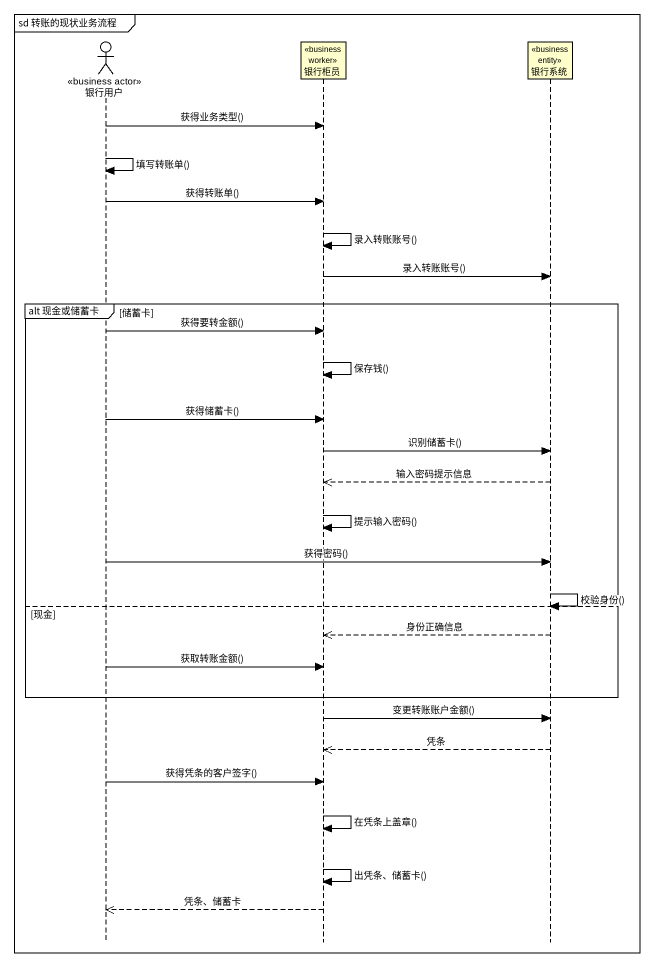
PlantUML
@startuml
mainframe sd 转账的现状业务流程
hide footbox
actor 银行用户 <<business actor>>
participant 银行柜员 <<business worker>>
participant 银行系统 <<business entity>>

银行用户 -> 银行柜员 : 获得业务类型()
银行用户 -> 银行用户 : 填写转账单()
银行用户 -> 银行柜员 : 获得转账单()
银行柜员 -> 银行柜员 : 录入转账账号()
银行柜员 -> 银行系统 : 录入转账账号()
group alt 现金或储蓄卡 [储蓄卡]
  银行用户 -> 银行柜员 : 获得要转金额()
  银行柜员 -> 银行柜员 : 保存钱()
  银行用户 -> 银行柜员 : 获得储蓄卡()
  银行柜员 -> 银行系统 : 识别储蓄卡()
  银行系统 -->> 银行柜员 : 输入密码提示信息
  银行柜员 -> 银行柜员 : 提示输入密码()
  银行用户 -> 银行系统 : 获得密码()
  银行系统 -> 银行系统 : 校验身份()
else 现金
  银行系统 -->> 银行柜员 : 身份正确信息
  银行用户 -> 银行柜员 : 获取转账金额()
end
银行柜员 -> 银行系统 : 变更转账账户金额()
银行系统 -->> 银行柜员 : 凭条
银行用户 -> 银行柜员 : 获得凭条的客户签字()
银行柜员 -> 银行柜员 : 在凭条上盖章()
银行柜员 -> 银行柜员 : 出凭条、储蓄卡()
银行柜员 -->> 银行用户 : 凭条、储蓄卡
@enduml
